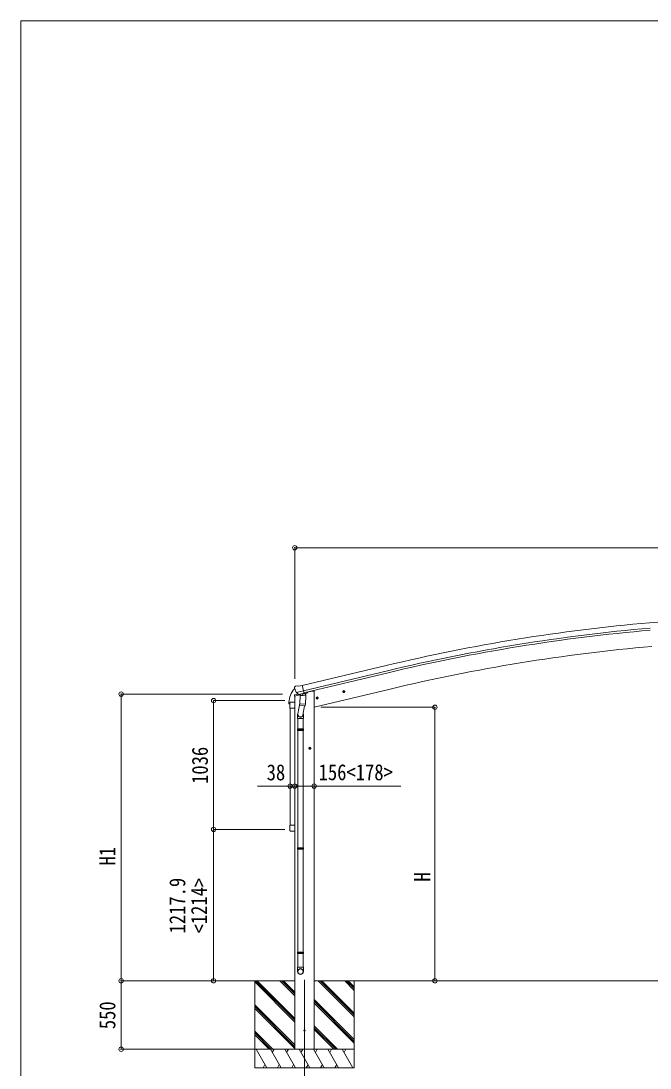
# Model space of a CAD drawing. Units: millimetres at full size, sheet at 1:35. Extents: x -9783 to 9892, y -6828 to 6752.
# Drawn here: x -9783 to -4725, y -1671 to 6752 of the extents above; entities that cross this region are included whole.
import ezdxf
from ezdxf.enums import TextEntityAlignment as Align

# ---------------------------------------------------------------- set-up
doc = ezdxf.new("R2010")
doc.units = ezdxf.units.MM
doc.header["$LTSCALE"] = 35
doc.header["$PDMODE"] = 32
doc.header["$PDSIZE"] = 35
for name, color, linetype, lineweight in [('0-0_0', 7, 'Continuous', 9), ('0-1_本体', 4, 'Continuous', 9), ('0-2_部品', 7, 'Continuous', 9), ('0-8_PARTS2', 2, 'Continuous', 9), ('0-A_寸法', 6, 'Continuous', 9), ('1-0_FRAME', 6, 'Continuous', 9), ('1-1_GLASS', 4, 'Continuous', 9), ('1-2_GLASS_SEAL', 7, 'Continuous', 9), ('1-A', 6, 'Continuous', 9), ('F-0_240', 7, 'Continuous', 9)]:
    doc.layers.add(name, color=color, linetype=linetype, lineweight=lineweight)
doc.styles.add('ＭＳ ゴシック', font='')
doc.styles.get('ＭＳ ゴシック').set_extended_font_data('MS Gothic')

msp = doc.modelspace()

# ---------------------------------------------------------------- linework, layer by layer
at = {"layer": '0-0_0'}
for p, q in [((-7581.51, -968.88), (-7980.18, -968.88)), ((-7903.26, -968.88), (-7903.26, -1668.88)), ((-7581.01, -1300.64), (-7903.26, -978.39)), ((-7581.01, -1286.5), (-7898.62, -968.89)), ((-7581.01, -1272.36), (-7884.48, -968.89)), ((-7581.01, -1088.51), (-7700.64, -968.88)), ((-7581.01, -1074.37), (-7686.5, -968.88)), ((-7581.01, -1060.23), (-7672.36, -968.88)), ((-7425.51, -968.88), (-556.54, -968.88)), ((-7103.26, -1257.89), (-7392.27, -968.88)), ((-7103.26, -1243.75), (-7378.13, -968.88)), ((-7103.26, -1229.61), (-7363.99, -968.88)), ((-7103.26, -1045.76), (-7180.14, -968.88)), ((-7103.26, -1031.62), (-7166, -968.88)), ((-7151.85, -968.89), (-7151.86, -968.88)), ((-7103.26, -1017.47), (-7151.84, -968.89)), ((-7103.26, -968.88), (-7103.26, -1668.88)), ((-7581.01, -1484.49), (-7903.26, -1162.24)), ((-7581.01, -1498.63), (-7903.26, -1176.38)), ((-7103.26, -1441.74), (-7425.51, -1119.49)), ((-7103.26, -1455.88), (-7425.51, -1133.63)), ((-7103.26, -1470.02), (-7425.51, -1147.77)), ((-7581.01, -1512.77), (-7903.26, -1190.52)), ((-7238.25, -1518.88), (-7425.51, -1331.62)), ((-7252.39, -1518.88), (-7425.51, -1345.76)), ((-7758.75, -1518.88), (-7903.26, -1374.37)), ((-7772.89, -1518.88), (-7903.26, -1388.51)), ((-7787.04, -1518.88), (-7903.26, -1402.65)), ((-7266.54, -1518.88), (-7425.51, -1359.9)), ((-7903.26, -1518.88), (-7103.26, -1518.88)), ((-7806.37, -1668.88), (-7892.97, -1518.88)), ((-7690.9, -1668.88), (-7777.5, -1518.88)), ((-7747.5, -1518.88), (-7762.5, -1544.86)), ((-7575.43, -1668.88), (-7662.03, -1518.88)), ((-7647.03, -1544.86), (-7632.03, -1518.88)), ((-7459.96, -1668.88), (-7546.56, -1518.88)), ((-7531.56, -1544.86), (-7516.56, -1518.88)), ((-7344.49, -1668.88), (-7431.09, -1518.88)), ((-7416.09, -1544.86), (-7401.09, -1518.88)), ((-7229.02, -1668.88), (-7315.62, -1518.88)), ((-7300.62, -1544.86), (-7285.62, -1518.88)), ((-7113.55, -1668.88), (-7200.15, -1518.88)), ((-7185.15, -1544.86), (-7170.15, -1518.88)), ((-7103.26, -1668.88), (-7903.26, -1668.88)), ((-7821.37, -1642.9), (-7836.37, -1668.88)), ((-7705.9, -1642.9), (-7720.9, -1668.88)), ((-7590.43, -1642.9), (-7605.43, -1668.88)), ((-7474.96, -1642.9), (-7489.96, -1668.88)), ((-7359.49, -1642.9), (-7374.49, -1668.88)), ((-7244.02, -1642.9), (-7259.02, -1668.88))]:
    msp.add_line(p, q, dxfattribs=at)
at = {"layer": '0-1_本体'}
for p, q in [((-4037.48, 1971.5), (-4728.89, 1911.27)), ((-7521.49, 1405.35), (-6845.8, 1567.3)), ((-7511.41, 1363.37), (-6835.74, 1525.32)), ((-7507.48, 1347.01), (-6831.82, 1508.96)), ((-7426.01, 1231.12), (-6815.2, 1377.76)), ((-7425.68, 1361.12), (-7425.68, -1518.88)), ((-7581.68, 1322.15), (-7581.68, -1518.88))]:
    msp.add_line(p, q, dxfattribs=at)
msp.add_lwpolyline([(-7425.68, 1361.12), (-7445.68, 1361.12), (-7479.52, 1353)], dxfattribs=at)
for centre, radius, start, end in [((-3473.05, -12503.95), 14469.82, 94.97901, 103.47901), ((-3473.05, -12503.95), 14426.65, 94.97901, 103.47901), ((-3473.05, -12503.95), 14409.82, 94.97901, 103.47901), ((-3455.63, -12617.05), 14392.42, 95.00113, 103.49889)]:
    msp.add_arc(centre, radius, start, end, dxfattribs=at)
at = {"layer": '0-2_部品'}
for p, q in [((-7582.95, 1389.75), (-7582.67, 1388.6)), ((-7582.95, 1389.75), (-7582.67, 1388.6)), ((-7578.73, 1398.33), (-7582.58, 1392.03)), ((-7578.73, 1398.33), (-7582.58, 1392.03)), ((-7575.63, 1400.58), (-7562.45, 1403.74)), ((-7575.63, 1400.58), (-7562.45, 1403.74)), ((-7568.89, 1349.44), (-7511.38, 1363.25)), ((-7568.89, 1349.44), (-7511.38, 1363.25)), ((-7552.04, 1334.53), (-7568.42, 1349.03)), ((-7552.04, 1334.53), (-7568.42, 1349.03)), ((-7547.89, 1401.06), (-7561.15, 1403.76)), ((-7547.89, 1401.06), (-7561.15, 1403.76)), ((-7547.89, 1401.06), (-7521.96, 1407.29)), ((-7547.89, 1401.06), (-7521.96, 1407.29)), ((-7479.52, 1353.78), (-7479.52, 1350.46)), ((-7479.52, 1353.78), (-7479.52, 1350.46)), ((-7197.21, 1355.06), (-7177.76, 1359.73)), ((-7197.21, 1355.06), (-7177.76, 1359.73)), ((-7192.65, 1362.84), (-7194.78, 1355.64)), ((-7192.65, 1362.84), (-7194.78, 1355.64)), ((-7185.35, 1364.59), (-7192.65, 1362.84)), ((-7185.35, 1364.59), (-7192.65, 1362.84)), ((-7185.15, 1347.67), (-7189.82, 1367.12)), ((-7185.15, 1347.67), (-7189.82, 1367.12)), ((-7180.19, 1359.15), (-7185.35, 1364.59)), ((-7180.19, 1359.15), (-7185.35, 1364.59)), ((-7182.32, 1351.95), (-7180.19, 1359.15)), ((-7182.32, 1351.95), (-7180.19, 1359.15)), ((-7584.07, 1321.42), (-7541.37, 1331.67)), ((-7584.07, 1321.42), (-7541.37, 1331.67)), ((-7584.07, 1328.31), (-7584.07, 1321.42)), ((-7584.07, 1328.31), (-7584.07, 1321.42)), ((-7555.57, 1337.52), (-7581.77, 1331.23)), ((-7555.57, 1337.52), (-7581.77, 1331.23)), ((-7541.84, 1265.13), (-7556.36, 1177.36)), ((-7541.84, 1265.13), (-7556.36, 1177.36)), ((-7549.33, 1333.97), (-7541.81, 1335.77)), ((-7549.33, 1333.97), (-7541.81, 1335.77)), ((-7548.49, 1334.07), (-7546.96, 1334.44)), ((-7548.49, 1334.07), (-7546.96, 1334.44)), ((-7546.96, 1334.44), (-7510.26, 1343.25)), ((-7546.96, 1334.44), (-7510.26, 1343.25)), ((-7545.13, 1334.21), (-7545.18, 1333.47)), ((-7545.13, 1334.21), (-7545.18, 1333.47)), ((-7544.42, 1332.43), (-7518.61, 1325.99)), ((-7544.42, 1332.43), (-7518.61, 1325.99)), ((-7537.5, 1327.08), (-7542.18, 1260.25)), ((-7537.5, 1327.08), (-7542.18, 1260.25)), ((-7491.82, 1323.89), (-7537.5, 1327.08)), ((-7491.82, 1323.89), (-7537.5, 1327.08)), ((-7535.73, 1330.26), (-7535.96, 1326.98)), ((-7535.73, 1330.26), (-7535.96, 1326.98)), ((-7516.21, 1341.43), (-7517.23, 1326.82)), ((-7516.21, 1341.43), (-7517.23, 1326.82)), ((-7510.26, 1343.25), (-7508.73, 1343.62)), ((-7510.26, 1343.25), (-7508.73, 1343.62)), ((-7507.18, 1345.72), (-7506.23, 1345.66)), ((-7507.18, 1345.72), (-7506.23, 1345.66)), ((-7506.23, 1345.66), (-7492.92, 1330.34)), ((-7506.23, 1345.66), (-7492.92, 1330.34)), ((-7502.24, 1341.06), (-7483.35, 1345.6)), ((-7502.24, 1341.06), (-7483.35, 1345.6)), ((-7496.49, 1257.05), (-7491.82, 1323.89)), ((-7496.49, 1257.05), (-7491.82, 1323.89)), ((-7492.92, 1330.34), (-7493.36, 1324)), ((-7492.92, 1330.34), (-7493.36, 1324)), ((-7411.04, 1303.31), (-7391.59, 1307.98)), ((-7411.04, 1303.31), (-7391.59, 1307.98)), ((-7406.48, 1311.09), (-7408.61, 1303.89)), ((-7406.48, 1311.09), (-7408.61, 1303.89)), ((-7399.18, 1312.84), (-7406.48, 1311.09)), ((-7399.18, 1312.84), (-7406.48, 1311.09)), ((-7398.98, 1295.92), (-7403.65, 1315.37)), ((-7398.98, 1295.92), (-7403.65, 1315.37)), ((-7394.01, 1307.4), (-7399.18, 1312.84)), ((-7394.01, 1307.4), (-7399.18, 1312.84)), ((-7396.15, 1300.2), (-7394.01, 1307.4)), ((-7396.15, 1300.2), (-7394.01, 1307.4)), ((-7543.04, 1247.78), (-7542.17, 1260.25)), ((-7543.04, 1247.78), (-7542.17, 1260.25)), ((-7542.64, 1246.42), (-7542.64, 1246.42)), ((-7542.64, 1246.42), (-7542.64, 1246.42)), ((-7496.49, 1257.05), (-7542.18, 1260.25)), ((-7496.49, 1257.05), (-7542.18, 1260.25)), ((-7541.19, 1245.64), (-7499.5, 1242.73)), ((-7541.19, 1245.64), (-7499.5, 1242.73)), ((-7503.01, 1242.97), (-7515.66, 1168.04)), ((-7503.01, 1242.97), (-7515.66, 1168.04)), ((-7496.5, 1257.05), (-7497.39, 1244.36)), ((-7496.5, 1257.05), (-7497.39, 1244.36)), ((-7558.51, 1140.2), (-7558.51, 1174.55)), ((-7558.51, 1140.2), (-7558.51, 1174.55)), ((-7512.51, 1140.2), (-7558.51, 1140.2)), ((-7512.51, 1140.2), (-7558.51, 1140.2)), ((-7556.51, 1140.2), (-7556.51, 1057.68)), ((-7556.51, 1140.2), (-7556.51, 1057.68)), ((-7514.51, 1140.2), (-7514.51, 1057.68)), ((-7514.51, 1140.2), (-7514.51, 1057.68)), ((-7512.51, 1174.86), (-7512.51, 1140.2)), ((-7512.51, 1174.86), (-7512.51, 1140.2)), ((-7558.51, 1055.68), (-7557.51, 1057.68)), ((-7558.51, 1055.68), (-7557.51, 1057.68)), ((-7512.51, 1055.68), (-7558.51, 1055.68)), ((-7512.51, 1055.68), (-7558.51, 1055.68)), ((-7512.51, 1047.68), (-7558.51, 1047.68)), ((-7512.51, 1047.68), (-7558.51, 1047.68)), ((-7513.51, 1057.68), (-7557.51, 1057.68)), ((-7513.51, 1057.68), (-7557.51, 1057.68)), ((-7513.51, 1045.68), (-7557.51, 1045.68)), ((-7513.51, 1045.68), (-7557.51, 1045.68)), ((-7556.51, 1045.68), (-7556.51, 101.49)), ((-7556.51, 1045.68), (-7556.51, 101.49)), ((-7514.51, 1045.68), (-7514.51, 101.49)), ((-7514.51, 1045.68), (-7514.51, 101.49)), ((-7512.51, 1055.68), (-7513.51, 1057.68)), ((-7512.51, 1055.68), (-7513.51, 1057.68)), ((-7512.51, 1047.68), (-7513.51, 1045.68)), ((-7512.51, 1047.68), (-7513.51, 1045.68)), ((-7512.51, 1055.68), (-7512.51, 1047.68)), ((-7512.51, 1055.68), (-7512.51, 1047.68)), ((-7450.01, 901.62), (-7470.01, 901.62)), ((-7450.01, 901.62), (-7470.01, 901.62)), ((-7460.01, 909.13), (-7466.51, 905.37)), ((-7460.01, 909.13), (-7466.51, 905.37)), ((-7466.51, 905.37), (-7466.51, 897.87)), ((-7466.51, 905.37), (-7466.51, 897.87)), ((-7466.51, 897.87), (-7460.01, 894.11)), ((-7466.51, 897.87), (-7460.01, 894.11)), ((-7460.01, 891.62), (-7460.01, 911.62)), ((-7460.01, 891.62), (-7460.01, 911.62)), ((-7453.51, 905.37), (-7460.01, 909.13)), ((-7453.51, 905.37), (-7460.01, 909.13)), ((-7558.51, 99.49), (-7557.51, 101.49)), ((-7558.51, 99.49), (-7557.51, 101.49)), ((-7512.51, 99.49), (-7558.51, 99.49)), ((-7512.51, 99.49), (-7558.51, 99.49)), ((-7512.51, 91.49), (-7558.51, 91.49)), ((-7512.51, 91.49), (-7558.51, 91.49)), ((-7513.51, 101.49), (-7557.51, 101.49)), ((-7513.51, 101.49), (-7557.51, 101.49)), ((-7513.51, 89.49), (-7557.51, 89.49)), ((-7513.51, 89.49), (-7557.51, 89.49)), ((-7556.51, 89.49), (-7556.51, -738.43)), ((-7556.51, 89.49), (-7556.51, -738.43)), ((-7514.51, 89.49), (-7514.51, -738.43)), ((-7514.51, 89.49), (-7514.51, -738.43)), ((-7512.51, 99.49), (-7513.51, 101.49)), ((-7512.51, 99.49), (-7513.51, 101.49)), ((-7512.51, 91.49), (-7513.51, 89.49)), ((-7512.51, 91.49), (-7513.51, 89.49)), ((-7512.51, 99.49), (-7512.51, 91.49)), ((-7512.51, 99.49), (-7512.51, 91.49)), ((-7558.51, -740.43), (-7557.51, -738.43)), ((-7558.51, -740.43), (-7557.51, -738.43)), ((-7512.51, -740.43), (-7558.51, -740.43)), ((-7512.51, -740.43), (-7558.51, -740.43)), ((-7512.51, -748.43), (-7558.51, -748.43)), ((-7512.51, -748.43), (-7558.51, -748.43)), ((-7513.51, -738.43), (-7557.51, -738.43)), ((-7513.51, -738.43), (-7557.51, -738.43)), ((-7513.51, -750.43), (-7557.51, -750.43)), ((-7513.51, -750.43), (-7557.51, -750.43)), ((-7556.51, -750.43), (-7556.51, -860.43)), ((-7556.51, -750.43), (-7556.51, -860.43)), ((-7514.51, -750.43), (-7514.51, -860.43)), ((-7514.51, -750.43), (-7514.51, -860.43)), ((-7512.51, -740.43), (-7513.51, -738.43)), ((-7512.51, -740.43), (-7513.51, -738.43)), ((-7512.51, -748.43), (-7513.51, -750.43)), ((-7512.51, -748.43), (-7513.51, -750.43)), ((-7512.51, -740.43), (-7512.51, -748.43)), ((-7512.51, -740.43), (-7512.51, -748.43)), ((-7558.51, -894.58), (-7558.51, -860.43)), ((-7512.51, -860.43), (-7558.51, -860.43)), ((-7558.51, -894.58), (-7558.51, -860.43)), ((-7512.51, -860.43), (-7558.51, -860.43)), ((-7512.51, -894.58), (-7512.51, -860.43)), ((-7512.51, -894.58), (-7512.51, -860.43))]:
    msp.add_line(p, q, dxfattribs=at)
for points in [[(-7569.16, 1350.02), (-7568.58, 1349.18), (-7568.42, 1349.03)], [(-7569.16, 1350.02), (-7568.58, 1349.18), (-7568.42, 1349.03)], [(-7516.53, 1341.84), (-7506.81, 1344.18), (-7521.96, 1407.29)], [(-7516.53, 1341.84), (-7506.81, 1344.18), (-7521.96, 1407.29)], [(-7194.78, 1355.64), (-7189.62, 1350.2), (-7182.32, 1351.95)], [(-7194.78, 1355.64), (-7189.62, 1350.2), (-7182.32, 1351.95)], [(-7516.53, 1341.84), (-7516.76, 1341.69), (-7541.53, 1335.74), (-7541.81, 1335.77)], [(-7516.53, 1341.84), (-7516.76, 1341.69), (-7541.53, 1335.74), (-7541.81, 1335.77)], [(-7408.61, 1303.89), (-7403.44, 1298.45), (-7396.15, 1300.2)], [(-7408.61, 1303.89), (-7403.44, 1298.45), (-7396.15, 1300.2)], [(-7558.51, 1055.68), (-7558.51, 1047.68), (-7557.51, 1045.68)], [(-7558.51, 1055.68), (-7558.51, 1047.68), (-7557.51, 1045.68)], [(-7460.01, 894.11), (-7453.51, 897.87), (-7453.51, 905.37)], [(-7460.01, 894.11), (-7453.51, 897.87), (-7453.51, 905.37)], [(-7558.51, 99.49), (-7558.51, 91.49), (-7557.51, 89.49)], [(-7558.51, 99.49), (-7558.51, 91.49), (-7557.51, 89.49)], [(-7558.51, -740.43), (-7558.51, -748.43), (-7557.51, -750.43)], [(-7558.51, -740.43), (-7558.51, -748.43), (-7557.51, -750.43)]]:
    msp.add_lwpolyline(points, dxfattribs=at)
for centre, radius in [((-7187.48, 1357.39), 8.5), ((-7187.48, 1357.39), 8.5), ((-7187.48, 1357.39), 7.7), ((-7187.48, 1357.39), 7.7), ((-7187.48, 1357.39), 6.5), ((-7187.48, 1357.39), 6.5), ((-7401.31, 1305.64), 8.5), ((-7401.31, 1305.64), 8.5), ((-7401.31, 1305.64), 7.7), ((-7401.31, 1305.64), 7.7), ((-7401.31, 1305.64), 6.5), ((-7401.31, 1305.64), 6.5), ((-7460.01, 901.62), 8.5), ((-7460.01, 901.62), 8.5), ((-7460.01, 901.62), 7.7), ((-7460.01, 901.62), 7.7), ((-7460.01, 901.62), 6.5), ((-7460.01, 901.62), 6.5)]:
    msp.add_circle(centre, radius, dxfattribs=at)
at = {"layer": '0-2_部品', "color": 4}
msp.add_circle((-7503.76, -1368.88), 4.5, dxfattribs=at)
msp.add_circle((-7503.76, -1368.88), 4.5, dxfattribs=at)
at = {"layer": '0-2_部品'}
for centre, radius, start, end in [((-7385.86, 1435.85), 202.4, 193.5, 205.09125), ((-7385.86, 1435.85), 202.4, 193.5, 205.09125), ((-7574.46, 1395.71), 5, 103.5, 148.5), ((-7574.46, 1395.71), 5, 103.5, 148.5), ((-7561.75, 1400.82), 3, 78.5, 103.5), ((-7561.75, 1400.82), 3, 78.5, 103.5), ((-7484.52, 1350.46), 5, 283.5, 0), ((-7484.52, 1350.46), 5, 283.5, 0), ((-7581.07, 1328.31), 3, 103.5, 180), ((-7581.07, 1328.31), 3, 103.5, 180), ((-7548.61, 1334.56), 0.5, 248.23754, 283.5), ((-7548.61, 1334.56), 0.5, 248.23754, 283.5), ((-7545.62, 1334.25), 0.5, 356, 103.5), ((-7545.62, 1334.25), 0.5, 356, 103.5), ((-7544.18, 1333.4), 1, 176, 256), ((-7544.18, 1333.4), 1, 176, 256), ((-7518.26, 1326.97), 1.03, 250.03897, 351.96569), ((-7518.26, 1326.97), 1.03, 250.03897, 351.96569), ((-7515.61, 1341.35), 0.604, 100.59842, 172.20595), ((-7515.61, 1341.35), 0.604, 100.59842, 172.20595), ((-7508.85, 1344.11), 0.5, 283.5, 318.76246), ((-7508.85, 1344.11), 0.5, 283.5, 318.76246), ((-7541.1, 1247.61), 1.95, 175.04017, 217.47766), ((-7541.1, 1247.61), 1.95, 175.04017, 217.47766), ((-7541.06, 1247.64), 2, 217.40962, 266), ((-7541.06, 1247.64), 2, 217.40962, 266), ((-7499.36, 1244.72), 2, 266, 349.46843), ((-7499.36, 1244.72), 2, 266, 349.46843)]:
    msp.add_arc(centre, radius, start, end, dxfattribs=at)
for centre, major_axis, ratio, start_param, end_param in [((-7580.03, 1390.46), (-1.57, -2.57), 0.99628, 4.712389, 5.4996506), ((-7580.03, 1390.46), (-1.57, -2.57), 0.99628, 4.712389, 5.4996506), ((-7550.05, 1336.79), (-0.73, -2.92), 0.997631, 5.8041905, 6.6006116), ((-7550.05, 1336.79), (-0.73, -2.92), 0.997631, 5.8041905, 6.6006116), ((-7550, 1337.02), (2.63, 3.16), 0.650902, 4.0958226, 4.1686332), ((-7550, 1337.02), (2.63, 3.16), 0.650902, 4.0958226, 4.1686332), ((-7550.03, 1336.89), (-0.73, -2.92), 0.997631, 0.3902369, 0.4789948), ((-7550.03, 1336.89), (-0.73, -2.92), 0.997631, 0.3902369, 0.4789948), ((-7535.51, 1174.86), (23, 0), 0.996195, 2.5560258, 6.5663028), ((-7535.51, 1174.86), (23, 0), 0.996195, 2.5560258, 6.5663028), ((-7535.51, 1174.86), (21, 0), 0.996195, 2.9349147, 5.9512394), ((-7535.51, 1174.86), (21, 0), 0.996195, 2.9349147, 5.9512394), ((-7535.51, -892.83), (-23, 0), 0.996195, 3.1415927, 6.2831853), ((-7535.51, -892.83), (-23, 0), 0.996195, 3.1415927, 6.2831853), ((-7535.51, -894.58), (-23, 0), 0.996195, 3.1415927, 6.2831853), ((-7535.51, -894.58), (-23, 0), 0.996195, 3.1415927, 6.2831853), ((-7535.51, -894.58), (0, -23.43), 0.981806, 4.712389, 7.8539816), ((-7535.51, -894.58), (0, -23.43), 0.981806, 4.712389, 7.8539816)]:
    msp.add_ellipse(centre, major_axis=major_axis, ratio=ratio, start_param=start_param, end_param=end_param, dxfattribs=at)
msp.add_ellipse((-7535.51, -894.58), major_axis=(21, 0), ratio=0.996195, dxfattribs=at)
msp.add_ellipse((-7535.51, -894.58), major_axis=(21, 0), ratio=0.996195, dxfattribs=at)
at = {"layer": '0-8_PARTS2'}
msp.add_line((-7503.76, -959.67), (-7503.76, -1809.91), dxfattribs=at)
at = {"layer": '0-A_寸法'}
for p, q in [((-7581.68, 2515.02), (-7581.68, 1460.2)), ((-399.68, 2515.02), (-7581.68, 2515.02)), ((-8977.34, 1337.87), (-7679.09, 1337.87)), ((-8977.34, -968.88), (-8977.34, 1337.87)), ((-8234.54, 1284.98), (-8234.54, 248.98)), ((-6454.19, 1231.12), (-7371.03, 1231.12)), ((-6454.19, -968.88), (-6454.19, 1231.12)), ((-7581.68, 597.89), (-7425.68, 597.89)), ((-7425.68, 597.89), (-6729.52, 597.89)), ((-8977.34, -968.88), (-8121.95, -968.88)), ((-8977.34, -1518.88), (-8977.34, -968.88)), ((-6454.19, -968.88), (-6897.05, -968.88)), ((-8977.34, -1518.88), (-7903.26, -1518.88))]:
    msp.add_line(p, q, dxfattribs=at)
for p in [(-7581.68, 2515.02), (-8977.34, 1337.87), (-6454.19, 1231.12), (-7581.68, 597.89), (-7425.68, 597.89), (-8977.34, -968.88), (-6454.19, -968.88), (-8977.34, -1518.88)]:
    msp.add_point(p, dxfattribs=at)
at = {"layer": '1-0_FRAME'}
for p, q in [((-8234.54, 1284.98), (-7661, 1284.98)), ((-7581.68, 597.89), (-7881.68, 597.89)), ((-8234.54, 248.98), (-7661, 248.98)), ((-8234.54, -968.88), (-7661, -968.88))]:
    msp.add_line(p, q, dxfattribs=at)
for p in [(-8234.54, 1284.98), (-7619.7, 597.89), (-7581.68, 597.89), (-8234.54, 248.98), (-8234.54, -968.88)]:
    msp.add_point(p, dxfattribs=at)
at = {"layer": '1-1_GLASS'}
for p, q in [((-7619.68, 1223.08), (-7619.68, 284.08)), ((-7581.68, 1223.08), (-7581.68, 1044.82)), ((-7581.68, 284.08), (-7581.68, 1044.82))]:
    msp.add_line(p, q, dxfattribs=at)
at = {"layer": '1-2_GLASS_SEAL'}
for p, q in [((-7628.18, 1271.57), (-7628.18, 1259.82)), ((-7620.92, 1266.58), (-7620.92, 1259.82)), ((-7620.68, 1223.08), (-7620.68, 1266.78)), ((-7615.18, 1272.28), (-7586.18, 1272.28)), ((-7614.92, 1272.58), (-7581.68, 1272.58)), ((-7580.68, 1266.78), (-7580.68, 1223.08)), ((-7627.68, 1259.32), (-7621.42, 1259.32)), ((-7580.68, 1223.08), (-7620.68, 1223.08)), ((-7620.68, 284.08), (-7620.68, 240.38)), ((-7580.68, 284.08), (-7620.68, 284.08)), ((-7580.68, 240.38), (-7580.68, 284.08)), ((-7615.18, 234.88), (-7586.18, 234.88))]:
    msp.add_line(p, q, dxfattribs=at)
for centre, radius, start, end in [((-7475.92, 1271.57), 152.26, 135.14293, 180), ((-7579.43, 1373.6), 6.95, 95.39711, 129.45641), ((-7614.92, 1266.58), 6, 90, 180), ((-7615.18, 1266.78), 5.5, 90, 180), ((-7586.18, 1266.78), 5.5, 0, 90), ((-7627.68, 1259.82), 0.5, 180, 270), ((-7621.42, 1259.82), 0.5, 270, 0), ((-7615.18, 240.38), 5.5, 180, 270), ((-7586.18, 240.38), 5.5, 270, 0)]:
    msp.add_arc(centre, radius, start, end, dxfattribs=at)
at = {"layer": '1-A'}
for p, q in [((-7581.68, 597.89), (-7619.7, 597.89)), ((-8234.54, -968.88), (-8234.54, 248.98))]:
    msp.add_line(p, q, dxfattribs=at)
at = {"layer": 'F-0_240', "color": 5}
for q in [(-9783.03, -6828.1), (9396.97, 6751.9)]:
    msp.add_line((-9783.03, 6751.9), q, dxfattribs=at)

# ---------------------------------------------------------------- texts
at = {"layer": '0-A_寸法', "color": 7, "style": 'ＭＳ ゴシック', "width": 0.85}
msp.add_text('156<178>', height=129, dxfattribs=at).set_placement((-7389.68, 605.89), align=Align.BOTTOM_LEFT)
for s, p in [('H1', (-8985.34, -41.5)), ('H', (-6454.19, -170.88)), ('550', (-8985.34, -1357.88))]:
    msp.add_text(s, height=129, rotation=90, dxfattribs=at).set_placement(p, align=Align.BOTTOM_LEFT)
at = {"layer": '1-0_FRAME', "color": 7, "style": 'ＭＳ ゴシック', "width": 0.85}
for s, p in [('1036', (-8241.54, 614.98)), ('1217.9', (-8422.9, -587.95)), ('<1214>', (-8248.41, -587.95))]:
    msp.add_text(s, height=129, rotation=90, dxfattribs=at).set_placement(p, align=Align.BOTTOM_LEFT)
msp.add_text('38', height=129, dxfattribs=at).set_placement((-7807.68, 604.89), align=Align.BOTTOM_LEFT)

doc.saveas('drawing.dxf')
